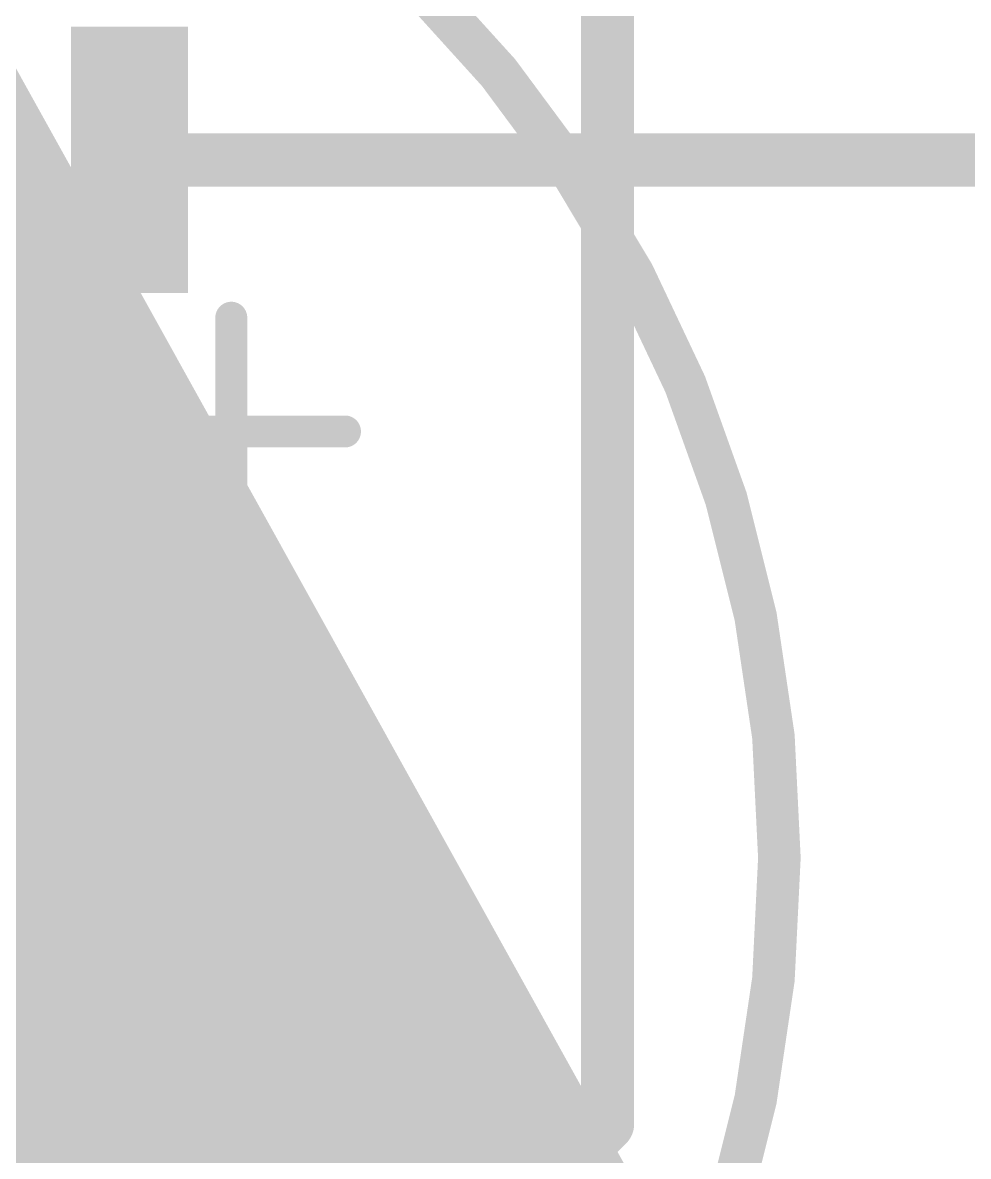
# Model space of a CAD drawing. Extents: x -5.1 to 50.9, y -12.7 to 61.1.
# Drawn here: x 27.69 to 32.2, y 36.68 to 42.08 of the extents above; entities that cross this region are included whole.
import ezdxf

# ---------------------------------------------------------------- set-up
doc = ezdxf.new("R2010")
doc.units = 0
for name, color, linetype in [('1', 12, 'CONTINUOUS'), ('16', 132, 'CONTINUOUS'), ('17', 110, 'CONTINUOUS'), ('21', 53, 'CONTINUOUS'), ('51', 53, 'CONTINUOUS')]:
    doc.layers.add(name, color=color, linetype=linetype)

# ---------------------------------------------------------------- blocks, each defined once
blk = doc.blocks.new('ROUNDP')
at = {"const_width": 0.5}
blk.add_lwpolyline([(0, -0.25, 1), (0, 0.25, 1), (0, -0.25)], format="xyb", dxfattribs=at)
blk = doc.blocks.new('RECT')
blk.add_solid([(-0.5, -0.5), (0.5, -0.5), (-0.5, 0.5), (0.5, 0.5)])

msp = doc.modelspace()

# ---------------------------------------------------------------- linework, layer by layer
at = {"layer": '1', "const_width": 0.254}
for points in [[(30.48, 36.83), (30.48, 52.07)], [(29.21, 35.56), (30.48, 36.83)]]:
    msp.add_lwpolyline(points, dxfattribs=at)
at = {"layer": '1', "const_width": 0.127}
for points in [[(30.5249, 36.7851, 1), (30.4351, 36.8749)], [(30.4165, 36.83, 1), (30.5435, 36.83)]]:
    msp.add_lwpolyline(points, format="xyb", dxfattribs=at)
at = {"layer": '16', "const_width": 0.254}
for points in [[(28.2, 41.4274), (33.8074, 41.4274)], [(30.48, 34.29), (27.051, 37.719)]]:
    msp.add_lwpolyline(points, dxfattribs=at)
at = {"layer": '16', "const_width": 0.127}
msp.add_lwpolyline([(28.2, 41.4909, 1), (28.2, 41.3639)], format="xyb", dxfattribs=at)
at = {"layer": '21', "const_width": 0.2032}
for points in [[(31.75, 34.29), (25.4, 45.72)], [(23.1422, 41.656), (27.6578, 41.656)], [(23.0293, 41.4528), (27.7707, 41.4528)], [(22.9164, 41.2496), (27.8836, 41.2496)], [(22.8036, 41.0464), (27.9964, 41.0464)], [(22.6907, 40.8432), (28.1093, 40.8432)], [(22.5778, 40.64), (28.2222, 40.64)], [(22.4649, 40.4368), (28.3351, 40.4368)], [(22.352, 40.2336), (28.448, 40.2336)], [(22.2391, 40.0304), (28.5609, 40.0304)], [(22.1262, 39.8272), (28.6738, 39.8272)], [(22.0133, 39.624), (28.7867, 39.624)], [(21.9004, 39.4208), (28.8996, 39.4208)], [(21.7876, 39.2176), (29.0124, 39.2176)], [(21.6747, 39.0144), (29.1253, 39.0144)], [(21.5618, 38.8112), (29.2382, 38.8112)], [(21.4489, 38.608), (29.3511, 38.608)], [(21.336, 38.4048), (29.464, 38.4048)], [(21.2231, 38.2016), (29.5769, 38.2016)], [(21.1102, 37.9984), (29.6898, 37.9984)], [(20.9973, 37.7952), (29.8027, 37.7952)], [(20.8844, 37.592), (29.9156, 37.592)], [(20.7716, 37.3888), (30.0284, 37.3888)], [(20.6587, 37.1856), (30.1413, 37.1856)], [(20.5458, 36.9824), (30.2542, 36.9824)], [(20.4329, 36.7792), (30.3671, 36.7792)], [(20.32, 36.576), (30.48, 36.576)]]:
    msp.add_lwpolyline(points, dxfattribs=at)
at = {"layer": '21', "const_width": 0.1016}
for points in [[(27.6578, 41.6052, 1), (27.6578, 41.7068)], [(27.7707, 41.402, 1), (27.7707, 41.5036)], [(27.8836, 41.1988, 1), (27.8836, 41.3004)], [(27.9964, 40.9956, 1), (27.9964, 41.0972)], [(28.1093, 40.7924, 1), (28.1093, 40.894)], [(28.2222, 40.5892, 1), (28.2222, 40.6908)], [(28.3351, 40.386, 1), (28.3351, 40.4876)], [(28.448, 40.1828, 1), (28.448, 40.2844)], [(28.5609, 39.9796, 1), (28.5609, 40.0812)], [(28.6738, 39.7764, 1), (28.6738, 39.878)], [(28.7867, 39.5732, 1), (28.7867, 39.6748)], [(28.8996, 39.37, 1), (28.8996, 39.4716)], [(29.0124, 39.1668, 1), (29.0124, 39.2684)], [(29.1253, 38.9636, 1), (29.1253, 39.0652)], [(29.2382, 38.7604, 1), (29.2382, 38.862)], [(29.3511, 38.5572, 1), (29.3511, 38.6588)], [(29.464, 38.354, 1), (29.464, 38.4556)], [(29.5769, 38.1508, 1), (29.5769, 38.2524)], [(29.6898, 37.9476, 1), (29.6898, 38.0492)], [(29.8027, 37.7444, 1), (29.8027, 37.846)], [(29.9156, 37.5412, 1), (29.9156, 37.6428)], [(30.0284, 37.338, 1), (30.0284, 37.4396)], [(30.1413, 37.1348, 1), (30.1413, 37.2364)], [(30.2542, 36.9316, 1), (30.2542, 37.0332)], [(30.3671, 36.7284, 1), (30.3671, 36.83)], [(30.48, 36.5252, 1), (30.48, 36.6268)]]:
    msp.add_lwpolyline(points, format="xyb", dxfattribs=at)
at = {"layer": '51'}
for points, const_width in [([(25.4, 32.2, 1), (25.4, 44, 1), (25.4, 32.2)], 0.2032), ([(28.7236, 40.675, 1), (28.6474, 40.675)], 0.0762), ([(28.1432, 40.1708, 1), (28.1432, 40.0946)], 0.0762), ([(29.2279, 40.0946, 1), (29.2279, 40.1708)], 0.0762), ([(28.6474, 39.5904, 1), (28.7236, 39.5904)], 0.0762)]:
    msp.add_lwpolyline(points, format="xyb", dxfattribs=dict(at, const_width=const_width))
at = {"layer": '51', "const_width": 0.1524}
for points in [[(28.6855, 40.675), (28.6855, 39.5904)], [(28.1432, 40.1327), (29.2279, 40.1327)]]:
    msp.add_lwpolyline(points, dxfattribs=at)

# ---------------------------------------------------------------- block references
at = {"layer": '16', "xscale": 1.27, "yscale": 0.5588, "rotation": 90}
msp.add_blockref('RECT', (28.2, 41.4274), dxfattribs=at)
at = {"layer": '17', "xscale": 1.8796, "yscale": 1.8796}
msp.add_blockref('ROUNDP', (28.65, 38.1), dxfattribs=at)
msp.add_blockref('ROUNDP', (28.65, 38.1), dxfattribs=at)

doc.saveas('drawing.dxf')
